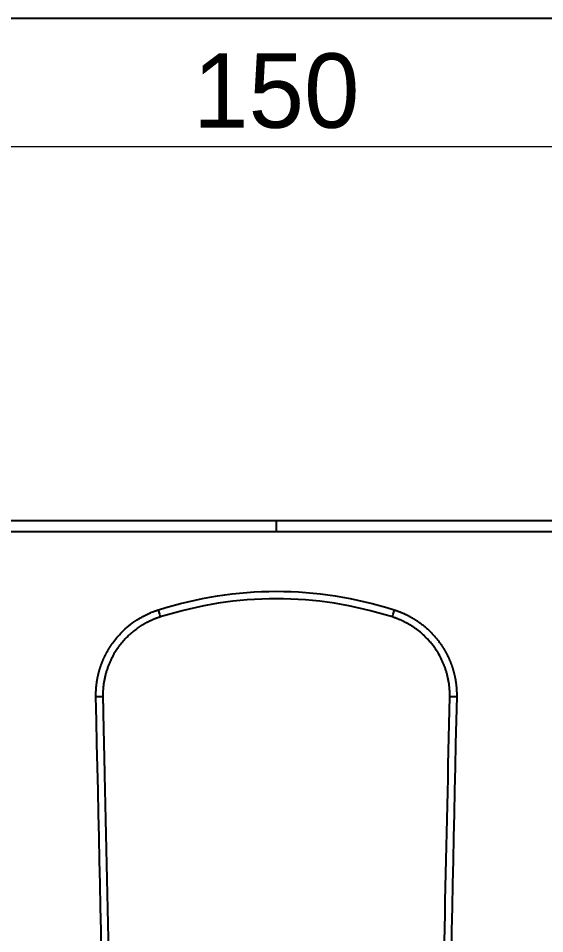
# Model space of a CAD drawing. Extents: x 0 to 1128, y 0 to 827.
# Drawn here: x 225.4 to 296.1, y 610.6 to 733.6 of the extents above; entities that cross this region are included whole.
import ezdxf

# ---------------------------------------------------------------- set-up
doc = ezdxf.new("R2010")
doc.units = 0
doc.header["$LTSCALE"] = 10
doc.header["$MEASUREMENT"] = 0
doc.header["$PDMODE"] = 3
doc.header["$PDSIZE"] = -10
doc.layers.get('0').update_dxf_attribs({"linetype": 'CONTINUOUS'})
doc.layers.get('DEFPOINTS').update_dxf_attribs({"linetype": 'CONTINUOUS'})
doc.layers.add('1', color=7, linetype='CONTINUOUS')
doc.styles.add('Daelim Dimension', font='')
doc.styles.get('Daelim Dimension').set_extended_font_data('나눔고딕')
doc.dimstyles.new('DEFAULT', dxfattribs={"dimscale": 2, "dimtxt": 2, "dimasz": 2, "dimexe": 0, "dimexo": 2, "dimgap": 1, "dimtad": 1, "dimdec": 1, "dimzin": 9, "dimdsep": 46, "dimtxsty": 'Daelim Dimension', "dimcen": 0.5, "dimclrd": 252, "dimclre": 252, "dimclrt": 3, "dimadec": 1, "dimazin": 0, "dimtfac": 1, "dimtdec": 1, "dimtix": 1, "dimtmove": 0, "dimatfit": 3, "dimfxl": 1, "dimtolj": 1, "dimtzin": 1, "dimlwd": 9, "dimlwe": 9, "dimarcsym": 0})

# ---------------------------------------------------------------- blocks, each defined once
blk = doc.blocks.new('*D8')
at = {"color": 5, "lineweight": 9, "ltscale": 0.5, "transparency": 16777216}
for p, q in [((185.05, 710.12), (185.05, 716.41)), ((189.05, 716.41), (331.05, 716.41)), ((335.05, 710.12), (335.05, 716.41))]:
    blk.add_line(p, q, dxfattribs=at)
at = {"color": 5, "ltscale": 0.5, "transparency": 16777216}
for points in [[(189.05, 717.08), (189.05, 715.75), (185.05, 716.41)], [(331.05, 717.08), (331.05, 715.75), (335.05, 716.41)]]:
    blk.add_solid(points, dxfattribs=at)
at = {"layer": 'DEFPOINTS', "color": 0, "ltscale": 0.5, "transparency": 16777216}
for p in [(335.05, 716.41), (185.05, 706.12), (335.05, 706.12)]:
    blk.add_point(p, dxfattribs=at)
at = {"color": 7, "lineweight": -3, "ltscale": 0.5, "transparency": 16777216, "insert": (260.05, 723.84), "char_height": 10, "attachment_point": 5, "style": 'Daelim Dimension'}
blk.add_mtext('\\A1;150', dxfattribs=at)

msp = doc.modelspace()

# ---------------------------------------------------------------- linework, layer by layer
at = {"lineweight": -3, "ltscale": 0.5}
msp.add_line((106.8, 733.62), (790.86, 733.62), dxfattribs=at)
at = {"layer": '1', "color": 7, "linetype": 'Continuous', "lineweight": -3}
msp.add_line((260.05, 664.62), (260.05, 666.12), dxfattribs=at)
for centre, major_axis, ratio, start_param, end_param in [((244.52, 653.17), (-0.301, 0.954), 0.046575, 0, 1.556092), ((275.58, 653.17), (0.301, 0.954), 0.046575, 4.727094, 6.283185), ((236.84, 642.44), (-1, -0.022), 0.00159, 4.785336, 6.283185), ((283.26, 642.44), (-1, 0.022), 0.00159, 3.141593, 4.639442)]:
    msp.add_ellipse(centre, major_axis=major_axis, ratio=ratio, start_param=start_param, end_param=end_param, dxfattribs=at)
for points, knots in [([(174.3, 666.12), (175.19, 666.12), (176.08, 666.12), (177.86, 666.12), (178.75, 666.12), (181.43, 666.12), (183.21, 666.12), (186.78, 666.12), (188.57, 666.12), (192.14, 666.12), (193.92, 666.12), (197.49, 666.12), (199.28, 666.12), (202.85, 666.12), (204.63, 666.12), (208.21, 666.12), (209.99, 666.12), (213.57, 666.12), (215.35, 666.12), (220.71, 666.12), (224.29, 666.12), (231.44, 666.12), (235.01, 666.12), (240.38, 666.12), (242.17, 666.12), (245.74, 666.12), (247.53, 666.12), (252.9, 666.12), (256.47, 666.12), (260.05, 666.12)], [0, 0, 0, 0, 0.03125, 0.03125, 0.0625, 0.0625, 0.125, 0.125, 0.1875, 0.1875, 0.25, 0.25, 0.3125, 0.3125, 0.375, 0.375, 0.4375, 0.4375, 0.5, 0.5, 0.625, 0.625, 0.75, 0.75, 0.8125, 0.8125, 0.875, 0.875, 1, 1, 1, 1]), ([(260.05, 666.12), (263.63, 666.12), (267.2, 666.12), (272.57, 666.12), (274.36, 666.12), (277.93, 666.12), (279.72, 666.12), (285.08, 666.12), (288.66, 666.12), (295.81, 666.12), (299.38, 666.12), (304.74, 666.12), (306.53, 666.12), (310.1, 666.12), (311.89, 666.12), (315.46, 666.12), (317.25, 666.12), (320.82, 666.12), (322.61, 666.12), (326.18, 666.12), (327.96, 666.12), (331.53, 666.12), (333.32, 666.12), (336.88, 666.12), (338.67, 666.12), (341.34, 666.12), (342.24, 666.12), (344.02, 666.12), (344.91, 666.12), (345.8, 666.12)], [0, 0, 0, 0, 0.125, 0.125, 0.1875, 0.1875, 0.25, 0.25, 0.375, 0.375, 0.5, 0.5, 0.5625, 0.5625, 0.625, 0.625, 0.6875, 0.6875, 0.75, 0.75, 0.8125, 0.8125, 0.875, 0.875, 0.9375, 0.9375, 0.96875, 0.96875, 1, 1, 1, 1]), ([(260.05, 664.62), (256.47, 664.62), (252.88, 664.62), (247.51, 664.62), (245.72, 664.62), (242.14, 664.62), (240.34, 664.62), (234.97, 664.62), (231.39, 664.62), (224.23, 664.62), (220.65, 664.62), (215.28, 664.62), (213.49, 664.62), (209.91, 664.62), (208.12, 664.62), (204.54, 664.62), (202.75, 664.62), (199.18, 664.62), (197.39, 664.62), (193.81, 664.62), (192.02, 664.62), (188.45, 664.62), (186.66, 664.62), (183.09, 664.62), (181.3, 664.62), (178.62, 664.62), (177.73, 664.62), (175.94, 664.62), (175.05, 664.62), (174.16, 664.62)], [0, 0, 0, 0, 0.125, 0.125, 0.1875, 0.1875, 0.25, 0.25, 0.375, 0.375, 0.5, 0.5, 0.5625, 0.5625, 0.625, 0.625, 0.6875, 0.6875, 0.75, 0.75, 0.8125, 0.8125, 0.875, 0.875, 0.9375, 0.9375, 0.96875, 0.96875, 1, 1, 1, 1]), ([(345.94, 664.62), (345.05, 664.62), (344.16, 664.62), (342.37, 664.62), (341.48, 664.62), (338.8, 664.62), (337.01, 664.62), (333.44, 664.62), (331.65, 664.62), (328.07, 664.62), (326.29, 664.62), (322.71, 664.62), (320.92, 664.62), (317.34, 664.62), (315.55, 664.62), (311.98, 664.62), (310.19, 664.62), (306.61, 664.62), (304.82, 664.62), (299.45, 664.62), (295.87, 664.62), (288.71, 664.62), (285.13, 664.62), (279.75, 664.62), (277.96, 664.62), (274.38, 664.62), (272.59, 664.62), (267.21, 664.62), (263.63, 664.62), (260.05, 664.62)], [0, 0, 0, 0, 0.03125, 0.03125, 0.0625, 0.0625, 0.125, 0.125, 0.1875, 0.1875, 0.25, 0.25, 0.3125, 0.3125, 0.375, 0.375, 0.4375, 0.4375, 0.5, 0.5, 0.625, 0.625, 0.75, 0.75, 0.8125, 0.8125, 0.875, 0.875, 1, 1, 1, 1]), ([(235.84, 642.42), (235.84, 642.44), (235.83, 642.47), (235.83, 642.53), (235.83, 642.58), (235.83, 642.63), (235.83, 642.69), (235.83, 642.74), (235.83, 642.8), (235.83, 642.85), (235.84, 642.9), (235.84, 642.96), (235.84, 643.01), (235.84, 643.07), (235.84, 643.12), (235.84, 643.18), (235.85, 643.23), (235.85, 643.29), (235.85, 643.34), (235.85, 643.4), (235.86, 643.45), (235.86, 643.51), (235.87, 643.56), (235.87, 643.62), (235.87, 643.67), (235.88, 643.73), (235.88, 643.78), (235.89, 643.84), (235.89, 643.89), (235.9, 643.95), (235.91, 644), (235.91, 644.06), (235.92, 644.11), (235.93, 644.17), (235.93, 644.23), (235.94, 644.28), (235.95, 644.34), (235.96, 644.39), (235.96, 644.45), (235.97, 644.5), (235.98, 644.56), (235.99, 644.62), (236, 644.67), (236.01, 644.73), (236.02, 644.78), (236.03, 644.84), (236.04, 644.9), (236.05, 644.95), (236.06, 645.01), (236.07, 645.06), (236.08, 645.12), (236.1, 645.18), (236.11, 645.23), (236.12, 645.29), (236.13, 645.35), (236.15, 645.4), (236.16, 645.46), (236.17, 645.51), (236.19, 645.57), (236.2, 645.63), (236.21, 645.68), (236.23, 645.74), (236.24, 645.79), (236.26, 645.85), (236.28, 645.91), (236.29, 645.96), (236.31, 646.02), (236.32, 646.08), (236.34, 646.13), (236.36, 646.19), (236.37, 646.24), (236.39, 646.3), (236.41, 646.36), (236.43, 646.41), (236.45, 646.47), (236.47, 646.52), (236.48, 646.58), (236.5, 646.64), (236.52, 646.69), (236.54, 646.75), (236.56, 646.8), (236.58, 646.86), (236.61, 646.92), (236.63, 646.97), (236.65, 647.03), (236.67, 647.08), (236.69, 647.14), (236.71, 647.2), (236.74, 647.25), (236.76, 647.31), (236.78, 647.36), (236.81, 647.42), (236.83, 647.47), (236.86, 647.53), (236.88, 647.58), (236.91, 647.64), (236.93, 647.69), (236.96, 647.75), (236.98, 647.8), (237.01, 647.86), (237.03, 647.91), (237.06, 647.97), (237.09, 648.02), (237.12, 648.08), (237.14, 648.13), (237.17, 648.19), (237.2, 648.24), (237.23, 648.3), (237.26, 648.35), (237.29, 648.41), (237.32, 648.46), (237.35, 648.51), (237.38, 648.57), (237.41, 648.62), (237.44, 648.68), (237.47, 648.73), (237.5, 648.78), (237.53, 648.84), (237.56, 648.89), (237.6, 648.94), (237.63, 649), (237.66, 649.05), (237.7, 649.1), (237.73, 649.15), (237.76, 649.21), (237.8, 649.26), (237.83, 649.31), (237.87, 649.36), (237.9, 649.42), (237.94, 649.47), (237.97, 649.52), (238.01, 649.57), (238.05, 649.63), (238.25, 649.91), (238.66, 650.44), (239.36, 651.2), (240.22, 651.99), (241.02, 652.58), (241.68, 652.98), (242.1, 653.22), (242.49, 653.43), (242.84, 653.6), (243.16, 653.73), (243.44, 653.85), (243.68, 653.94), (243.87, 654.01), (244.03, 654.06), (244.14, 654.1), (244.2, 654.12), (244.22, 654.12)], [0, 0, 0, 0, 0.003477, 0.006959, 0.010445, 0.013937, 0.017433, 0.020934, 0.02444, 0.02795, 0.031466, 0.034986, 0.038511, 0.042041, 0.045575, 0.049115, 0.052659, 0.056208, 0.059762, 0.06332, 0.066884, 0.070452, 0.074025, 0.077603, 0.081185, 0.084773, 0.088365, 0.091962, 0.095564, 0.099171, 0.102782, 0.106398, 0.11002, 0.113645, 0.117276, 0.120912, 0.124552, 0.128197, 0.131847, 0.135502, 0.139162, 0.142826, 0.146495, 0.150169, 0.153848, 0.157532, 0.16122, 0.164914, 0.168612, 0.172315, 0.176022, 0.179735, 0.183452, 0.187175, 0.190902, 0.194633, 0.19837, 0.202112, 0.205858, 0.209609, 0.213365, 0.217126, 0.220891, 0.224662, 0.228437, 0.232217, 0.236002, 0.239791, 0.243586, 0.247385, 0.251189, 0.254998, 0.258812, 0.262631, 0.266454, 0.270282, 0.274115, 0.277953, 0.281796, 0.285643, 0.289496, 0.293353, 0.297215, 0.301082, 0.304953, 0.30883, 0.312711, 0.316597, 0.320488, 0.324384, 0.328285, 0.33219, 0.3361, 0.340016, 0.343936, 0.34786, 0.35179, 0.355724, 0.359664, 0.363608, 0.367557, 0.37151, 0.375469, 0.379432, 0.3834, 0.387374, 0.391351, 0.395334, 0.399322, 0.403314, 0.407311, 0.411313, 0.41532, 0.419332, 0.423349, 0.42737, 0.431396, 0.435427, 0.439463, 0.443504, 0.447549, 0.4516, 0.455655, 0.459715, 0.46378, 0.46785, 0.471924, 0.476004, 0.480088, 0.484177, 0.488271, 0.49237, 0.496473, 0.500582, 0.559789, 0.627013, 0.702251, 0.785503, 0.81995, 0.851408, 0.879877, 0.905357, 0.927846, 0.947347, 0.963857, 0.977378, 0.987908, 0.995449, 1, 1, 1, 1]), ([(275.88, 654.12), (275.89, 654.12), (275.93, 654.11), (275.98, 654.09), (276.03, 654.08), (276.07, 654.06), (276.12, 654.04), (276.17, 654.03), (276.22, 654.01), (276.27, 653.99), (276.32, 653.97), (276.37, 653.96), (276.41, 653.94), (276.46, 653.92), (276.51, 653.9), (276.56, 653.89), (276.61, 653.87), (276.66, 653.85), (276.7, 653.83), (276.75, 653.81), (276.8, 653.79), (276.85, 653.77), (276.89, 653.75), (276.94, 653.73), (276.99, 653.71), (277.04, 653.69), (277.08, 653.67), (277.13, 653.65), (277.18, 653.63), (277.23, 653.61), (277.27, 653.59), (277.32, 653.56), (277.37, 653.54), (277.41, 653.52), (277.46, 653.5), (277.51, 653.48), (277.55, 653.45), (277.6, 653.43), (277.64, 653.41), (277.69, 653.38), (277.74, 653.36), (277.78, 653.34), (277.83, 653.31), (277.87, 653.29), (277.92, 653.26), (277.96, 653.24), (278.01, 653.22), (278.05, 653.19), (278.1, 653.17), (278.14, 653.14), (278.19, 653.12), (278.23, 653.09), (278.28, 653.06), (278.32, 653.04), (278.37, 653.01), (278.41, 652.99), (278.46, 652.96), (278.5, 652.93), (278.54, 652.91), (278.59, 652.88), (278.63, 652.85), (278.68, 652.82), (278.72, 652.8), (278.76, 652.77), (278.81, 652.74), (278.85, 652.71), (278.89, 652.68), (278.94, 652.66), (278.98, 652.63), (279.02, 652.6), (279.06, 652.57), (279.11, 652.54), (279.15, 652.51), (279.19, 652.48), (279.23, 652.45), (279.27, 652.42), (279.43, 652.31), (279.7, 652.1), (280.07, 651.8), (280.43, 651.48), (280.78, 651.14), (281.11, 650.79), (281.43, 650.43), (281.74, 650.05), (281.95, 649.76), (282.1, 649.56), (282.17, 649.46), (282.24, 649.35), (282.31, 649.25), (282.38, 649.14), (282.44, 649.04), (282.51, 648.93), (282.57, 648.82), (282.64, 648.72), (282.7, 648.61), (282.76, 648.5), (282.82, 648.39), (282.88, 648.29), (282.93, 648.18), (282.99, 648.07), (283.04, 647.96), (283.09, 647.85), (283.15, 647.74), (283.2, 647.63), (283.25, 647.52), (283.29, 647.41), (283.34, 647.3), (283.39, 647.19), (283.43, 647.08), (283.47, 646.96), (283.52, 646.85), (283.56, 646.74), (283.6, 646.63), (283.64, 646.52), (283.67, 646.41), (283.71, 646.29), (283.74, 646.18), (283.78, 646.07), (283.81, 645.96), (283.84, 645.85), (283.87, 645.73), (283.9, 645.62), (283.93, 645.51), (283.95, 645.4), (283.98, 645.28), (284, 645.17), (284.03, 645.06), (284.05, 644.95), (284.07, 644.84), (284.09, 644.72), (284.11, 644.61), (284.13, 644.5), (284.14, 644.39), (284.16, 644.28), (284.17, 644.17), (284.19, 644.06), (284.2, 643.95), (284.21, 643.84), (284.22, 643.72), (284.23, 643.61), (284.24, 643.5), (284.24, 643.4), (284.25, 643.29), (284.25, 643.18), (284.26, 643.07), (284.26, 642.96), (284.26, 642.85), (284.26, 642.74), (284.26, 642.63), (284.26, 642.53), (284.26, 642.45), (284.26, 642.42)], [0, 0, 0, 0, 0.00334, 0.006681, 0.010021, 0.013361, 0.016702, 0.020042, 0.023382, 0.026723, 0.030063, 0.033403, 0.036744, 0.040084, 0.043424, 0.046765, 0.050105, 0.053446, 0.056786, 0.060126, 0.063467, 0.066807, 0.070148, 0.073488, 0.076828, 0.080169, 0.083509, 0.08685, 0.09019, 0.093531, 0.096871, 0.100211, 0.103552, 0.106892, 0.110233, 0.113573, 0.116914, 0.120254, 0.123595, 0.126935, 0.130276, 0.133616, 0.136957, 0.140297, 0.143638, 0.146978, 0.150319, 0.153659, 0.157, 0.16034, 0.163681, 0.167021, 0.170362, 0.173703, 0.177043, 0.180384, 0.183724, 0.187065, 0.190405, 0.193746, 0.197087, 0.200427, 0.203768, 0.207108, 0.210449, 0.21379, 0.21713, 0.220471, 0.223811, 0.227152, 0.230493, 0.233833, 0.237174, 0.240515, 0.243855, 0.247196, 0.250537, 0.281679, 0.31285, 0.344051, 0.375281, 0.40654, 0.437829, 0.469147, 0.500495, 0.508686, 0.516858, 0.52501, 0.533144, 0.541258, 0.549353, 0.557429, 0.565486, 0.573523, 0.581542, 0.589541, 0.597521, 0.605481, 0.613423, 0.621345, 0.629248, 0.637132, 0.644997, 0.652843, 0.660669, 0.668477, 0.676265, 0.684034, 0.691784, 0.699514, 0.707226, 0.714918, 0.722591, 0.730245, 0.73788, 0.745496, 0.753092, 0.76067, 0.768228, 0.775767, 0.783287, 0.790788, 0.79827, 0.805732, 0.813176, 0.8206, 0.828005, 0.835391, 0.842758, 0.850106, 0.857435, 0.864744, 0.872035, 0.879306, 0.886559, 0.893792, 0.901006, 0.908201, 0.915377, 0.922534, 0.929672, 0.93679, 0.94389, 0.95097, 0.958032, 0.965074, 0.972097, 0.979102, 0.986087, 0.993053, 1, 1, 1, 1]), ([(244.47, 653.17), (244.45, 653.16), (244.42, 653.15), (244.37, 653.14), (244.32, 653.12), (244.27, 653.1), (244.22, 653.09), (244.16, 653.07), (244.11, 653.05), (244.06, 653.03), (244.01, 653.01), (243.96, 653), (243.91, 652.98), (243.86, 652.96), (243.81, 652.94), (243.76, 652.92), (243.71, 652.9), (243.66, 652.88), (243.61, 652.86), (243.56, 652.84), (243.51, 652.82), (243.46, 652.8), (243.41, 652.78), (243.37, 652.76), (243.32, 652.73), (243.27, 652.71), (243.22, 652.69), (243.17, 652.67), (243.12, 652.65), (243.07, 652.62), (243.02, 652.6), (242.98, 652.58), (242.93, 652.55), (242.88, 652.53), (242.83, 652.51), (242.79, 652.48), (242.74, 652.46), (242.69, 652.43), (242.64, 652.41), (242.6, 652.38), (242.55, 652.36), (242.5, 652.33), (242.45, 652.31), (242.41, 652.28), (242.36, 652.25), (242.31, 652.23), (242.27, 652.2), (242.22, 652.17), (242.18, 652.15), (242.13, 652.12), (242.08, 652.09), (242.04, 652.06), (241.99, 652.04), (241.95, 652.01), (241.9, 651.98), (241.86, 651.95), (241.81, 651.92), (241.77, 651.89), (241.72, 651.86), (241.68, 651.83), (241.63, 651.8), (241.59, 651.77), (241.54, 651.74), (241.5, 651.71), (241.45, 651.68), (241.41, 651.65), (241.36, 651.62), (241.14, 651.46), (240.75, 651.16), (240.22, 650.69), (239.73, 650.19), (239.26, 649.66), (238.9, 649.2), (238.63, 648.81), (238.44, 648.51), (238.25, 648.21), (238.08, 647.9), (237.9, 647.56), (237.73, 647.18), (237.55, 646.78), (237.4, 646.36), (237.26, 645.94), (237.13, 645.52), (237.03, 645.09), (236.94, 644.65), (236.88, 644.33), (236.85, 644.11), (236.84, 644.01), (236.83, 643.9), (236.82, 643.8), (236.81, 643.7), (236.8, 643.59), (236.79, 643.49), (236.78, 643.38), (236.78, 643.28), (236.77, 643.17), (236.77, 643.07), (236.76, 642.96), (236.76, 642.86), (236.76, 642.75), (236.76, 642.65), (236.76, 642.55), (236.76, 642.48), (236.76, 642.44)], [0, 0, 0, 0, 0.003818, 0.007632, 0.011445, 0.015254, 0.019061, 0.022866, 0.026668, 0.030468, 0.034266, 0.038062, 0.041855, 0.045647, 0.049437, 0.053226, 0.057013, 0.060798, 0.064582, 0.068364, 0.072145, 0.075925, 0.079704, 0.083482, 0.087259, 0.091035, 0.09481, 0.098585, 0.102359, 0.106133, 0.109907, 0.11368, 0.117453, 0.121225, 0.124998, 0.128771, 0.132544, 0.136317, 0.140091, 0.143865, 0.14764, 0.151415, 0.155191, 0.158968, 0.162745, 0.166524, 0.170304, 0.174085, 0.177867, 0.18165, 0.185435, 0.189221, 0.193009, 0.196799, 0.200591, 0.204384, 0.208179, 0.211977, 0.215776, 0.219578, 0.223382, 0.227189, 0.230997, 0.234809, 0.238623, 0.24244, 0.24626, 0.250083, 0.300242, 0.350056, 0.399732, 0.449476, 0.499494, 0.524499, 0.549489, 0.57449, 0.599528, 0.624631, 0.65584, 0.687013, 0.718197, 0.749444, 0.780733, 0.811955, 0.843159, 0.874398, 0.881816, 0.889228, 0.896633, 0.904032, 0.911426, 0.918815, 0.926201, 0.933583, 0.940964, 0.948342, 0.955719, 0.963096, 0.970474, 0.977852, 0.985232, 0.992614, 1, 1, 1, 1]), ([(283.34, 642.44), (283.34, 642.46), (283.34, 642.49), (283.34, 642.54), (283.34, 642.59), (283.34, 642.64), (283.34, 642.69), (283.34, 642.75), (283.34, 642.8), (283.34, 642.85), (283.34, 642.9), (283.33, 642.95), (283.33, 643), (283.33, 643.05), (283.33, 643.1), (283.33, 643.15), (283.33, 643.2), (283.32, 643.25), (283.32, 643.3), (283.32, 643.35), (283.31, 643.41), (283.31, 643.46), (283.31, 643.51), (283.3, 643.56), (283.3, 643.61), (283.29, 643.66), (283.29, 643.71), (283.28, 643.76), (283.28, 643.81), (283.27, 643.86), (283.27, 643.91), (283.26, 643.96), (283.26, 644.01), (283.25, 644.06), (283.24, 644.11), (283.24, 644.16), (283.21, 644.34), (283.16, 644.65), (283.07, 645.08), (282.97, 645.51), (282.85, 645.94), (282.71, 646.36), (282.55, 646.77), (282.38, 647.17), (282.13, 647.71), (281.77, 648.35), (281.34, 649.01), (280.92, 649.56), (280.54, 650.01), (280.16, 650.4), (279.81, 650.75), (279.48, 651.04), (279.14, 651.32), (278.78, 651.58), (278.42, 651.84), (278.05, 652.07), (277.66, 652.3), (277.37, 652.45), (277.18, 652.55), (277.08, 652.59), (276.99, 652.64), (276.89, 652.68), (276.8, 652.73), (276.7, 652.77), (276.61, 652.81), (276.51, 652.85), (276.41, 652.89), (276.32, 652.93), (276.22, 652.96), (276.12, 653), (276.02, 653.04), (275.92, 653.07), (275.82, 653.1), (275.73, 653.14), (275.66, 653.16), (275.63, 653.17)], [0, 0, 0, 0, 0.003588, 0.007175, 0.010761, 0.014346, 0.01793, 0.021514, 0.025097, 0.028679, 0.03226, 0.035841, 0.039422, 0.043002, 0.046582, 0.050162, 0.053742, 0.057322, 0.060902, 0.064482, 0.068062, 0.071643, 0.075224, 0.078805, 0.082387, 0.08597, 0.089553, 0.093137, 0.096722, 0.100308, 0.103895, 0.107483, 0.111072, 0.114663, 0.118254, 0.121847, 0.125442, 0.156596, 0.187713, 0.218842, 0.250034, 0.281175, 0.312267, 0.343359, 0.374502, 0.437016, 0.499497, 0.541168, 0.582846, 0.624653, 0.655852, 0.687019, 0.718204, 0.749458, 0.780731, 0.811946, 0.843153, 0.874402, 0.881816, 0.889223, 0.896625, 0.904021, 0.911412, 0.9188, 0.926185, 0.933567, 0.940947, 0.948326, 0.955704, 0.963082, 0.970462, 0.977842, 0.985225, 0.992611, 1, 1, 1, 1]), ([(236.76, 642.44), (236.78, 641.77), (236.79, 641.11), (236.86, 637.78), (236.92, 635.11), (237.21, 621.78), (237.45, 611.11), (238.1, 580.97), (238.53, 561.49), (238.95, 542.01)], [0, 0, 0, 0, 0.019909, 0.019909, 0.099545, 0.099545, 0.41809, 0.41809, 1, 1, 1, 1]), ([(281.14, 542.01), (281.16, 542.67), (281.17, 543.34), (281.24, 546.67), (281.3, 549.34), (281.59, 562.67), (281.83, 573.33), (282.48, 603.48), (282.91, 622.96), (283.34, 642.44)], [0, 0, 0, 0, 0.019909, 0.019909, 0.099545, 0.099545, 0.41809, 0.41809, 1, 1, 1, 1])]:
    msp.add_open_spline(points, degree=3, knots=knots, dxfattribs=at)
for points in [[(244.22, 654.12), (254.77, 657.46), (265.32, 657.46), (275.88, 654.12)], [(275.63, 653.17), (265.24, 656.44), (254.86, 656.44), (244.47, 653.17)], [(238.02, 541.99), (237.29, 575.46), (236.56, 608.94), (235.84, 642.42)], [(284.26, 642.42), (283.53, 608.94), (282.81, 575.46), (282.08, 541.99)]]:
    msp.add_open_spline(points, degree=3, dxfattribs=at)

# ---------------------------------------------------------------- dimensions: what is measured, and where the dimension line sits
at = {"color": 5, "lineweight": -3, "ltscale": 0.5}
dim = msp.add_linear_dim(base=(335.05, 716.41), p1=(185.05, 706.12), p2=(335.05, 706.12), dimstyle='DEFAULT', override={"dimtxt": 5, "dimclrd": 5, "dimclre": 5, "dimclrt": 7}, dxfattribs=at)
dim.commit()
dim.dimension.update_dxf_attribs({"geometry": '*D8', "text_midpoint": (260.05, 723.84)})

doc.saveas('drawing.dxf')
